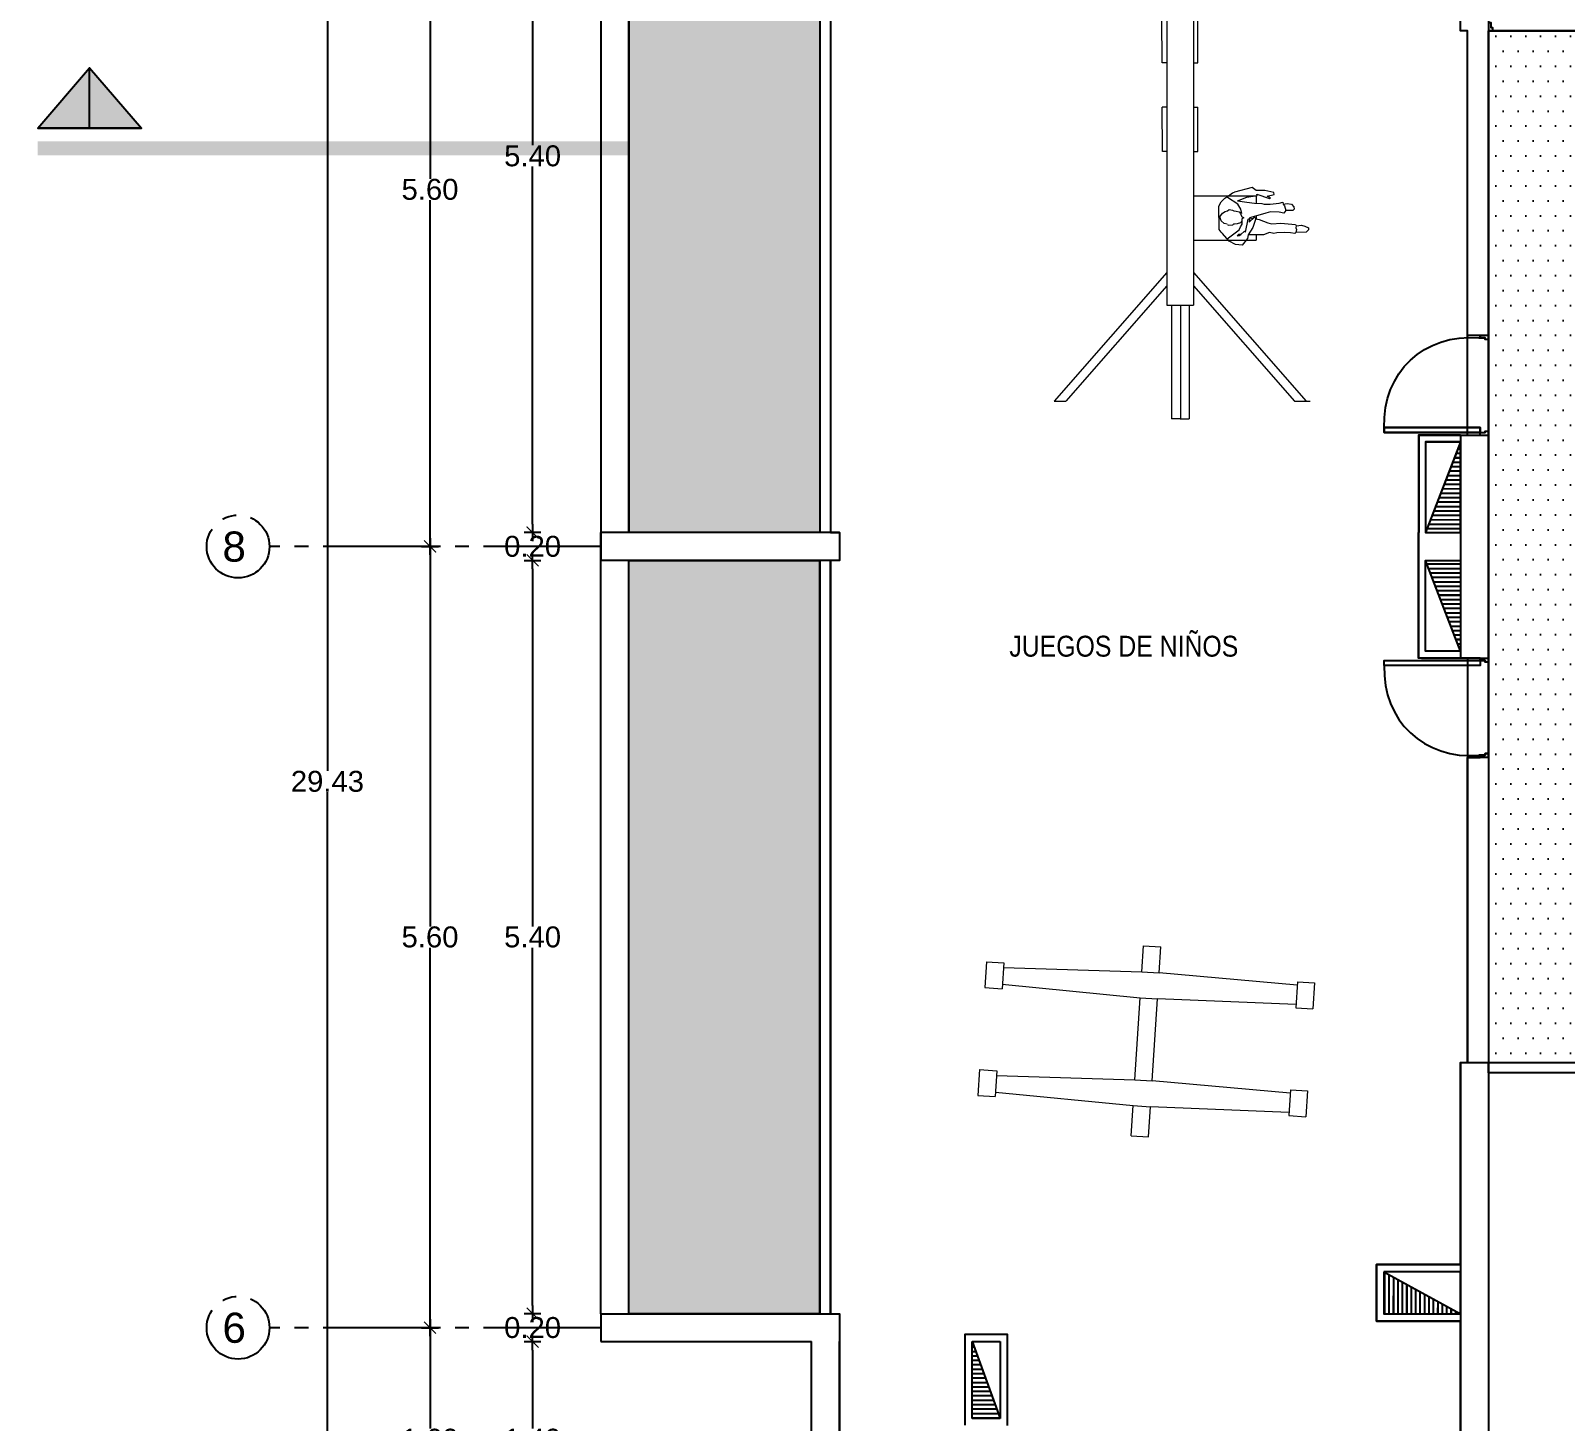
# Model space of a CAD drawing. Header units: millimetres. Extents: x 1217 to 2428, y 234 to 644.
# Drawn here: x 2373.88 to 2384.88, y 609.36 to 619.32 of the extents above; entities that cross this region are included whole.
import ezdxf

# ---------------------------------------------------------------- set-up
doc = ezdxf.new("R2010")
doc.units = ezdxf.units.MM
doc.linetypes.add('ACAD_ISO04W100', pattern=[30, 24, -3, 0, -3])
doc.linetypes.add('DASHDOTX2', pattern=[0.84, 0.4, -0.2, 0.04, -0.2])
doc.layers.get('0').update_dxf_attribs({"lineweight": 5})
doc.layers.add('0.05', color=9, linetype='Continuous', lineweight=5)
for name, color, linetype in [('0.1', 251, 'Continuous'), ('0.2', 2, 'Continuous'), ('0.3', 6, 'Continuous'), ('CORTES', 30, 'Continuous'), ('COTAS', 252, 'Continuous'), ('EJES', 8, 'Continuous'), ('ESTRUCTURA', 3, 'Continuous'), ('MUROS', 7, 'Continuous'), ('PUERTAS', 2, 'Continuous'), ('SHAFT', 3, 'Continuous')]:
    doc.layers.add(name, color=color, linetype=linetype)
doc.styles.add('INTERARQ', font='arial.ttf')
doc.styles.add('ROMANS', font='arial.ttf', dxfattribs={"height": 22.5})
doc.styles.get("Standard").update_dxf_attribs({"font": 'arial.ttf'})
doc.dimstyles.new('ESCALA_1-50', dxfattribs={"dimtxt": 0.15, "dimasz": 0.06, "dimexe": 0.18, "dimexo": 0.0625, "dimgap": 0, "dimtad": 0, "dimtih": 1, "dimtoh": 1, "dimzin": 0, "dimdsep": 46, "dimtxsty": 'INTERARQ', "dimblk": 'DIMTICK', "dimcen": 0, "dimse1": 1, "dimse2": 1, "dimclrd": 256, "dimclre": 1, "dimclrt": 2, "dimadec": 0, "dimazin": 0, "dimtfac": 4.5, "dimtofl": 0, "dimtmove": 2, "dimatfit": 3, "dimldrblk": 'DIMTICK', "dimfxl": 1, "dimtolj": 1, "dimtzin": 0, "dimarcsym": 0})
pattern_1 = [(180, (7755221.31515, -383930.265753), (-4e-17, -0.03174861500004), [])]
pattern_2 = [(180, (7755559.931404, -383947.06152), (-4e-17, -0.03175000166736), [])]

# ---------------------------------------------------------------- blocks, each defined once
blk = doc.blocks.new('FGFGFGFG')
at = {"layer": 'PUERTAS'}
for p, q in [((381629.704, 7752655.458), (381629.661, 7752655.458)), ((381629.661, 7752655.458), (381629.661, 7752654.649)), ((381629.704, 7752654.638), (381629.704, 7752655.458)), ((381629.641, 7752654.638), (381629.661, 7752654.638)), ((381629.661, 7752654.649), (381629.661, 7752654.595)), ((381629.661, 7752654.638), (381629.704, 7752654.638)), ((381629.661, 7752654.595), (381629.674, 7752654.595)), ((381629.674, 7752654.595), (381629.674, 7752654.568)), ((381630.457, 7752654.595), (381630.47, 7752654.595)), ((381630.457, 7752654.568), (381630.457, 7752654.595)), ((381630.47, 7752654.595), (381630.47, 7752654.649)), ((381630.491, 7752654.638), (381630.47, 7752654.638)), ((381629.674, 7752654.568), (381629.641, 7752654.568)), ((381630.491, 7752654.568), (381630.457, 7752654.568))]:
    blk.add_line(p, q, dxfattribs=at)
at = {"layer": 'PUERTAS', "extrusion": (0, 0, -1)}
blk.add_ellipse((381629.574, 7752654.567), major_axis=(0.706, 0.668), ratio=0.836444, start_param=-0.755704, end_param=0.755704, dxfattribs=at)
blk = doc.blocks.new('A$C6AC27FCF')
for p, q in [((0.084, 0.216), (0.061, 0.222)), ((0.11, 0.197), (0.084, 0.216)), ((0.163, 0.16), (0.11, 0.197)), ((-0.564, 0.067), (-0.567, 0.045)), ((-0.567, 0.045), (-0.553, 0.03)), ((-0.541, 0.098), (-0.564, 0.067)), ((-0.553, 0.03), (-0.479, 0.031)), ((-0.496, 0.104), (-0.541, 0.098)), ((-0.451, 0.098), (-0.496, 0.104)), ((-0.479, 0.031), (-0.458, 0.001)), ((-0.458, 0.001), (-0.409, 0.013)), ((-0.448, 0.117), (-0.451, 0.098)), ((-0.409, 0.109), (-0.448, 0.117)), ((-0.316, 0.098), (-0.409, 0.109)), ((-0.409, 0.013), (-0.319, 0.016)), ((-0.319, 0.016), (-0.268, 0.002)), ((-0.253, 0.098), (-0.316, 0.098)), ((-0.268, 0.002), (-0.209, -0.015)), ((-0.226, 0.104), (-0.253, 0.098)), ((-0.15, 0.109), (-0.226, 0.104)), ((-0.068, 0.118), (-0.15, 0.109)), ((-0.017, 0.126), (-0.068, 0.118)), ((0.031, 0.133), (-0.017, 0.126)), ((0.203, 0.123), (0.163, 0.16)), ((0.228, 0.076), (0.203, 0.123)), ((0.225, -0.17), (0.228, 0.076)), ((-0.68, -0.136), (-0.719, -0.153)), ((-0.719, -0.153), (-0.719, -0.173)), ((-0.646, -0.127), (-0.68, -0.136)), ((-0.589, -0.133), (-0.646, -0.127)), ((-0.581, -0.117), (-0.589, -0.133)), ((-0.426, -0.105), (-0.581, -0.117)), ((-0.333, -0.111), (-0.426, -0.105)), ((-0.291, -0.102), (-0.333, -0.111)), ((-0.2, -0.065), (-0.291, -0.102)), ((-0.209, -0.015), (-0.096, -0.046)), ((-0.162, -0.058), (-0.2, -0.065)), ((-0.096, -0.046), (-0.135, -0.053)), ((-0.719, -0.173), (-0.696, -0.201)), ((-0.696, -0.201), (-0.587, -0.204)), ((-0.587, -0.204), (-0.576, -0.212)), ((-0.576, -0.212), (-0.53, -0.206)), ((-0.53, -0.206), (-0.462, -0.204)), ((-0.462, -0.204), (-0.386, -0.206)), ((-0.386, -0.206), (-0.353, -0.212)), ((-0.353, -0.212), (-0.307, -0.204)), ((-0.307, -0.204), (-0.245, -0.229)), ((-0.245, -0.229), (-0.166, -0.229)), ((-0.166, -0.229), (-0.09, -0.226)), ((-0.09, -0.226), (-0.081, -0.226)), ((0.053, -0.33), (0.118, -0.294)), ((0.118, -0.294), (0.189, -0.215)), ((0.189, -0.215), (0.203, -0.198)), ((0.203, -0.198), (0.225, -0.17)), ((-0.017, -0.336), (0.053, -0.33))]:
    blk.add_line(p, q)
for points in [[(0.031, 0.133), (-0.069, 0.17), (-0.179, 0.187), (-0.173, 0.204), (-0.306, 0.156), (-0.318, 0.164), (-0.282, 0.18), (-0.358, 0.2), (-0.355, 0.22), (-0.257, 0.241), (-0.165, 0.24), (-0.124, 0.272), (0.061, 0.222)], [(-0.014, -0.003), (-0.006, 0.045), (0.028, 0.098), (0.138, 0.168)], [(-0.451, 0.098), (-0.465, 0.08), (-0.475, 0.056), (-0.479, 0.031)], [(0.141, -0.116), (0.172, -0.108), (0.203, -0.08), (0.217, -0.037), (0.189, 0.002), (0.161, 0.019), (0.135, 0.025), (0.118, 0.039), (0.084, 0.033), (0.068, 0.028), (0.045, 0.022), (0.014, 0.016), (0, -0.001), (-0.011, -0.029), (-0.017, -0.037), (-0.037, -0.049), (-0.014, -0.06), (-0.014, -0.082), (0, -0.099), (0.034, -0.111), (0.062, -0.113), (0.073, -0.113), (0.084, -0.127), (0.13, -0.13), (0.132, -0.122)], [(-0.589, -0.133), (-0.585, -0.155), (-0.592, -0.17), (-0.587, -0.204)], [(0.013, -0.234), (-0.004, -0.225), (-0.043, -0.187), (-0.054, -0.2), (-0.083, -0.062), (-0.097, -0.056), (-0.091, -0.095), (-0.148, -0.041), (-0.164, -0.054), (-0.13, -0.149), (-0.081, -0.226), (-0.074, -0.268), (-0.017, -0.336)], [(0.139, -0.27), (0.014, -0.175), (0, -0.144), (-0.017, -0.113), (-0.017, -0.082)], [(-0.004, -0.225), (0.02, -0.223), (0.034, -0.237), (0.034, -0.237), (0.013, -0.234)]]:
    blk.add_lwpolyline(points)
blk = doc.blocks.new('columpio')
at = {"layer": '0.05'}
for p, q in [((2396.896, 1085.119), (2396.806, 1085.119)), ((2396.896, 1085.119), (2396.806, 1085.119)), ((2396.896, 1085.119), (2396.806, 1085.119)), ((2396.806, 1083.909), (2396.806, 1085.119)), ((2396.896, 1085.119), (2396.994, 1085.119)), ((2396.9, 1083.909), (2396.9, 1085.119)), ((2396.994, 1083.909), (2396.994, 1085.119)), ((2396.994, 1083.909), (2396.994, 1085.119)), ((2395.688, 1084.931), (2395.524, 1084.931)), ((2396.756, 1083.57), (2395.564, 1084.931)), ((2396.756, 1083.713), (2395.688, 1084.931)), ((2397.037, 1083.57), (2398.229, 1084.931)), ((2397.037, 1083.713), (2398.105, 1084.931)), ((2398.229, 1084.931), (2398.105, 1084.931)), ((2396.756, 1083.909), (2396.756, 1080.228)), ((2397.037, 1083.909), (2396.756, 1083.909)), ((2397.037, 1083.909), (2397.037, 1080.228)), ((2396.756, 1083.259), (2396.709, 1083.259)), ((2396.709, 1082.791), (2396.709, 1083.259)), ((2397.042, 1083.259), (2397.089, 1083.259)), ((2397.087, 1082.79), (2397.089, 1083.259)), ((2396.756, 1082.791), (2396.709, 1082.791)), ((2397.04, 1082.79), (2397.087, 1082.79)), ((2396.756, 1082.322), (2396.709, 1082.322)), ((2396.709, 1081.853), (2396.709, 1082.322)), ((2397.039, 1082.321), (2397.086, 1082.321)), ((2397.084, 1081.852), (2397.086, 1082.321)), ((2396.756, 1081.853), (2396.709, 1081.853)), ((2397.037, 1081.853), (2397.084, 1081.852)), ((2396.092, 1081.384), (2396.092, 1081.307)), ((2396.756, 1081.384), (2396.097, 1081.384)), ((2396.271, 1081.34), (2396.271, 1081.33)), ((2396.092, 1081.174), (2396.092, 1081.14)), ((2396.092, 1080.97), (2396.092, 1080.916)), ((2396.2, 1080.916), (2396.092, 1080.916)), ((2396.756, 1080.916), (2396.2, 1080.916)), ((2396.271, 1080.976), (2396.271, 1080.967)), ((2396.756, 1080.574), (2395.564, 1079.213)), ((2397.037, 1080.574), (2398.229, 1079.213)), ((2396.756, 1080.431), (2395.688, 1079.213)), ((2397.037, 1080.431), (2398.105, 1079.213)), ((2397.037, 1080.228), (2396.756, 1080.228)), ((2396.8, 1080.228), (2396.8, 1079.025)), ((2396.893, 1080.228), (2396.893, 1079.025)), ((2396.987, 1080.228), (2396.987, 1079.025)), ((2395.688, 1079.213), (2395.524, 1079.213)), ((2398.229, 1079.213), (2398.105, 1079.213)), ((2396.896, 1079.025), (2396.8, 1079.025)), ((2396.896, 1079.025), (2396.8, 1079.025)), ((2396.896, 1079.025), (2396.987, 1079.025))]:
    blk.add_line(p, q, dxfattribs=at)
blk.add_blockref('A$C6AC27FCF', (2396.26, 1081.199), dxfattribs=at)
blk = doc.blocks.new('balancín')
at = {"layer": '0.05'}
for p, q in [((2385.799, 1078.044), (2385.799, 1078.293)), ((2385.799, 1078.293), (2385.964, 1078.293)), ((2385.964, 1078.044), (2385.964, 1078.293)), ((2384.311, 1078.044), (2384.476, 1078.044)), ((2384.311, 1078.044), (2384.311, 1077.796)), ((2384.476, 1078.044), (2384.476, 1077.796)), ((2384.476, 1078), (2385.799, 1078.044)), ((2385.799, 1078.044), (2385.964, 1078.044)), ((2387.287, 1078.011), (2385.964, 1078.044)), ((2387.287, 1078.044), (2387.452, 1078.044)), ((2387.287, 1078.044), (2387.287, 1077.796)), ((2387.452, 1078.044), (2387.452, 1077.796)), ((2384.476, 1077.839), (2385.799, 1077.796)), ((2384.311, 1077.796), (2384.476, 1077.796)), ((2385.799, 1077.011), (2385.799, 1077.796)), ((2385.799, 1077.796), (2385.964, 1077.796)), ((2387.287, 1077.827), (2385.964, 1077.796)), ((2385.964, 1077.011), (2385.964, 1077.796)), ((2387.287, 1077.796), (2387.452, 1077.796)), ((2384.311, 1077.011), (2384.476, 1077.011)), ((2384.311, 1077.011), (2384.311, 1076.763)), ((2384.476, 1076.967), (2385.799, 1077.011)), ((2384.476, 1077.011), (2384.476, 1076.763)), ((2385.799, 1077.011), (2385.964, 1077.011)), ((2387.287, 1076.978), (2385.964, 1077.011)), ((2387.287, 1077.011), (2387.452, 1077.011)), ((2387.287, 1077.011), (2387.287, 1076.763)), ((2387.452, 1077.011), (2387.452, 1076.763)), ((2384.311, 1076.763), (2384.476, 1076.763)), ((2384.476, 1076.805), (2385.799, 1076.763)), ((2385.799, 1076.473), (2385.799, 1076.763)), ((2385.799, 1076.763), (2385.964, 1076.763)), ((2387.287, 1076.793), (2385.964, 1076.763)), ((2385.964, 1076.473), (2385.964, 1076.763)), ((2387.287, 1076.763), (2387.452, 1076.763)), ((2385.799, 1076.473), (2385.964, 1076.473))]:
    blk.add_line(p, q, dxfattribs=at)
blk = doc.blocks.new('DIMTICK')
at = {"color": 1}
for p, q in [((-1, 0), (1, 0)), ((0, 1), (0, -1))]:
    blk.add_line(p, q, dxfattribs=at)
at = {"color": 3, "const_width": 0.141}
blk.add_lwpolyline([(0.71, 0.71), (-0.71, -0.71)], dxfattribs=at)
blk = doc.blocks.new('*D1343')
at = {"layer": 'COTAS', "lineweight": -2, "ltscale": 3, "transparency": 16777216}
for p, q in [((2377.477, 609.867), (2377.477, 609.304)), ((2377.477, 608.587), (2377.477, 609.151))]:
    blk.add_line(p, q, dxfattribs=at)
at = {"layer": 'DEFPOINTS', "color": 0, "ltscale": 3, "transparency": 16777216}
for p in [(2377.477, 609.927), (2379.429, 609.927, 0), (2377.966, 608.527)]:
    blk.add_point(p, dxfattribs=at)
at = {"layer": 'COTAS', "lineweight": -2, "ltscale": 3, "transparency": 16777216, "xscale": 0.06, "yscale": 0.06, "zscale": 0.06}
for p, rotation in [((2377.477, 609.927), 90), ((2377.477, 608.527), 270)]:
    blk.add_blockref('DIMTICK', p, dxfattribs=dict(at, rotation=rotation))
at = {"layer": 'COTAS', "color": 2, "ltscale": 3, "transparency": 16777216, "insert": (2377.477, 609.227), "char_height": 0.15, "attachment_point": 5, "style": 'INTERARQ'}
blk.add_mtext('\\A1;1.40', dxfattribs=at)
blk = doc.blocks.new('*D1344')
at = {"layer": 'COTAS', "lineweight": -2, "ltscale": 3, "transparency": 16777216}
for p, q in [((2377.477, 610.187), (2377.477, 610.247)), ((2377.477, 609.867), (2377.477, 609.807))]:
    blk.add_line(p, q, dxfattribs=at)
at = {"layer": 'DEFPOINTS', "color": 0, "ltscale": 3, "transparency": 16777216}
for p in [(2377.477, 610.127), (2377.966, 610.127, 0), (2379.476, 609.927)]:
    blk.add_point(p, dxfattribs=at)
at = {"layer": 'COTAS', "lineweight": -2, "ltscale": 3, "transparency": 16777216, "xscale": 0.06, "yscale": 0.06, "zscale": 0.06}
for p, rotation in [((2377.477, 610.127), 270), ((2377.477, 609.927), 90)]:
    blk.add_blockref('DIMTICK', p, dxfattribs=dict(at, rotation=rotation))
at = {"layer": 'COTAS', "color": 2, "ltscale": 3, "transparency": 16777216, "insert": (2377.477, 610.027), "char_height": 0.15, "attachment_point": 5, "style": 'INTERARQ'}
blk.add_mtext('\\A1;0.20', dxfattribs=at)
blk = doc.blocks.new('*D1345')
at = {"layer": 'COTAS', "lineweight": -2, "ltscale": 3, "transparency": 16777216}
for p, q in [((2377.477, 615.465), (2377.477, 612.902)), ((2377.477, 610.187), (2377.477, 612.749))]:
    blk.add_line(p, q, dxfattribs=at)
at = {"layer": 'DEFPOINTS', "color": 0, "ltscale": 3, "transparency": 16777216}
for p in [(2377.477, 615.525), (2377.966, 615.525, 0), (2379.676, 610.127, 0)]:
    blk.add_point(p, dxfattribs=at)
at = {"layer": 'COTAS', "lineweight": -2, "ltscale": 3, "transparency": 16777216, "xscale": 0.06, "yscale": 0.06, "zscale": 0.06}
for p, rotation in [((2377.477, 615.525), 90), ((2377.477, 610.127), 270)]:
    blk.add_blockref('DIMTICK', p, dxfattribs=dict(at, rotation=rotation))
at = {"layer": 'COTAS', "color": 2, "ltscale": 3, "transparency": 16777216, "insert": (2377.477, 612.826), "char_height": 0.15, "attachment_point": 5, "style": 'INTERARQ'}
blk.add_mtext('\\A1;5.40', dxfattribs=at)
blk = doc.blocks.new('*D1346')
at = {"layer": 'COTAS', "lineweight": -2, "ltscale": 3, "transparency": 16777216}
for p, q in [((2377.477, 615.785), (2377.477, 615.845)), ((2377.477, 615.465), (2377.477, 615.405))]:
    blk.add_line(p, q, dxfattribs=at)
at = {"layer": 'DEFPOINTS', "color": 0, "ltscale": 3, "transparency": 16777216}
for p in [(2377.477, 615.725), (2377.966, 615.725), (2377.966, 615.525, 0)]:
    blk.add_point(p, dxfattribs=at)
at = {"layer": 'COTAS', "lineweight": -2, "ltscale": 3, "transparency": 16777216, "xscale": 0.06, "yscale": 0.06, "zscale": 0.06}
for p, rotation in [((2377.477, 615.725), 270), ((2377.477, 615.525), 90)]:
    blk.add_blockref('DIMTICK', p, dxfattribs=dict(at, rotation=rotation))
at = {"layer": 'COTAS', "color": 2, "ltscale": 3, "transparency": 16777216, "insert": (2377.477, 615.625), "char_height": 0.15, "attachment_point": 5, "style": 'INTERARQ'}
blk.add_mtext('\\A1;0.20', dxfattribs=at)
blk = doc.blocks.new('*D1353')
at = {"layer": 'COTAS', "lineweight": -2, "ltscale": 3, "transparency": 16777216}
for p, q in [((2376.742, 621.162), (2376.742, 618.259)), ((2376.742, 615.685), (2376.742, 618.106))]:
    blk.add_line(p, q, dxfattribs=at)
at = {"layer": 'DEFPOINTS', "color": 0, "ltscale": 3, "transparency": 16777216}
for p in [(2377.966, 621.222), (2376.742, 615.625), (2377.966, 615.625)]:
    blk.add_point(p, dxfattribs=at)
at = {"layer": 'COTAS', "lineweight": -2, "ltscale": 3, "transparency": 16777216, "xscale": 0.06, "yscale": 0.06, "zscale": 0.06}
for p, rotation in [((2376.742, 621.222), 90), ((2376.742, 615.625), 270)]:
    blk.add_blockref('DIMTICK', p, dxfattribs=dict(at, rotation=rotation))
at = {"layer": 'COTAS', "color": 2, "ltscale": 3, "transparency": 16777216, "insert": (2376.742, 618.183), "char_height": 0.15, "attachment_point": 5, "style": 'INTERARQ'}
blk.add_mtext('\\A1;5.60', dxfattribs=at)
blk = doc.blocks.new('*D1354')
at = {"layer": 'COTAS', "lineweight": -2, "ltscale": 3, "transparency": 16777216}
for p, q in [((2376.742, 615.565), (2376.742, 612.902)), ((2376.742, 610.087), (2376.742, 612.749))]:
    blk.add_line(p, q, dxfattribs=at)
at = {"layer": 'DEFPOINTS', "color": 0, "ltscale": 3, "transparency": 16777216}
for p in [(2377.966, 615.625), (2376.742, 610.027), (2377.966, 610.027, 0)]:
    blk.add_point(p, dxfattribs=at)
at = {"layer": 'COTAS', "lineweight": -2, "ltscale": 3, "transparency": 16777216, "xscale": 0.06, "yscale": 0.06, "zscale": 0.06}
for p, rotation in [((2376.742, 615.625), 90), ((2376.742, 610.027), 270)]:
    blk.add_blockref('DIMTICK', p, dxfattribs=dict(at, rotation=rotation))
at = {"layer": 'COTAS', "color": 2, "ltscale": 3, "transparency": 16777216, "insert": (2376.742, 612.826), "char_height": 0.15, "attachment_point": 5, "style": 'INTERARQ'}
blk.add_mtext('\\A1;5.60', dxfattribs=at)
blk = doc.blocks.new('*D1355')
at = {"layer": 'COTAS', "lineweight": -2, "ltscale": 3, "transparency": 16777216}
for p, q in [((2376.742, 609.967), (2376.742, 609.304)), ((2376.742, 608.487), (2376.742, 609.151))]:
    blk.add_line(p, q, dxfattribs=at)
at = {"layer": 'DEFPOINTS', "color": 0, "ltscale": 3, "transparency": 16777216}
for p in [(2377.966, 610.027, 0), (2376.742, 608.427), (2377.966, 608.427)]:
    blk.add_point(p, dxfattribs=at)
at = {"layer": 'COTAS', "lineweight": -2, "ltscale": 3, "transparency": 16777216, "xscale": 0.06, "yscale": 0.06, "zscale": 0.06}
for p, rotation in [((2376.742, 610.027), 90), ((2376.742, 608.427), 270)]:
    blk.add_blockref('DIMTICK', p, dxfattribs=dict(at, rotation=rotation))
at = {"layer": 'COTAS', "color": 2, "ltscale": 3, "transparency": 16777216, "insert": (2376.742, 609.227), "char_height": 0.15, "attachment_point": 5, "style": 'INTERARQ'}
blk.add_mtext('\\A1;1.60', dxfattribs=at)
blk = doc.blocks.new('*D1377')
at = {"layer": 'COTAS', "lineweight": -2, "ltscale": 3, "transparency": 16777216}
for p, q in [((2377.477, 621.062), (2377.477, 618.5)), ((2377.477, 615.784), (2377.477, 618.347))]:
    blk.add_line(p, q, dxfattribs=at)
at = {"layer": 'DEFPOINTS', "color": 0, "ltscale": 3, "transparency": 16777216}
for p in [(2377.477, 621.122), (2377.966, 621.122), (2379.676, 615.724, 0)]:
    blk.add_point(p, dxfattribs=at)
at = {"layer": 'COTAS', "lineweight": -2, "ltscale": 3, "transparency": 16777216, "xscale": 0.06, "yscale": 0.06, "zscale": 0.06}
for p, rotation in [((2377.477, 621.122), 90), ((2377.477, 615.724), 270)]:
    blk.add_blockref('DIMTICK', p, dxfattribs=dict(at, rotation=rotation))
at = {"layer": 'COTAS', "color": 2, "ltscale": 3, "transparency": 16777216, "insert": (2377.477, 618.423), "char_height": 0.15, "attachment_point": 5, "style": 'INTERARQ'}
blk.add_mtext('\\A1;5.40', dxfattribs=at)
blk = doc.blocks.new('*D1391')
at = {"layer": 'COTAS', "lineweight": -2, "ltscale": 3, "transparency": 16777216}
for p, q in [((2376.007, 628.596), (2376.007, 614.018)), ((2376.007, 599.286), (2376.007, 613.864))]:
    blk.add_line(p, q, dxfattribs=at)
at = {"layer": 'DEFPOINTS', "color": 0, "ltscale": 3, "transparency": 16777216}
for p in [(2376.007, 628.656), (2377.966, 628.656, 0), (2377.966, 599.226, 0)]:
    blk.add_point(p, dxfattribs=at)
at = {"layer": 'COTAS', "lineweight": -2, "ltscale": 3, "transparency": 16777216, "xscale": 0.06, "yscale": 0.06, "zscale": 0.06}
for p, rotation in [((2376.007, 628.656), 90), ((2376.007, 599.226), 270)]:
    blk.add_blockref('DIMTICK', p, dxfattribs=dict(at, rotation=rotation))
at = {"layer": 'COTAS', "color": 2, "ltscale": 3, "transparency": 16777216, "insert": (2376.007, 613.941), "char_height": 0.15, "attachment_point": 5, "style": 'INTERARQ'}
blk.add_mtext('\\A1;29.43', dxfattribs=at)

msp = doc.modelspace()

# ---------------------------------------------------------------- hatches: boundary and pattern name
at = {"layer": '0.1', "ltscale": 3}
h = msp.add_hatch(dxfattribs=at)
h.set_pattern_fill('TEXTURE', color=256, scale=0.25, pattern_type=2)
h.set_pattern_definition([(0, (-121.64268, -347.84415), (0.11, 0.19), [0.01, -0.1675, 0.0075, -0.0725, 0.015, -0.1775]), (10, (-121.69018, -347.74165), (0.067230114, 0.237786904), [0.0175, -0.0425, 0.0225, -0.1325, 0.0125, -0.165]), (20, (-121.71518, -347.82165), (0.1112257946, 0.184146878), [0.02, -0.1375, 0.0175, -0.1025, 0.0125, -0.08]), (30, (-121.64268, -347.83665), (-0.018307714, 0.21170989), [0.0125, -0.0825, 0.01, -0.1225, 0.0075, -0.1625]), (40, (-121.71268, -347.78165), (0.028196598, 0.1803086295), [0.01, -0.11, 0.0075, -0.07, 0.02, -0.1275]), (50, (-121.67518, -347.87165), (-0.066873221, 0.196444578), [0.005, -0.0925, 0.0125, -0.1525, 0.015, -0.0775]), (60, (-121.66768, -347.85415), (-0.082894192, 0.186423048), [0.0125, -0.1025, 0.005, -0.12, 0.01, -0.0925]), (70, (-121.69518, -347.88415), (-0.091576892, 0.1796557065), [0.0075, -0.0475, 0.015, -0.08, 0.01, -0.11]), (80, (-121.68268, -347.73665), (-0.173804453, 0.137266209), [0.0175, -0.11, 0.0075, -0.13, 0.015, -0.1225]), (90, (-121.66768, -347.84415), (-0.22, 0.0925), [0.015, -0.0775, 0.01, -0.1525, 0.005, -0.155]), (100, (-121.70768, -347.76665), (-0.206642882, 0.120954409), [0.0175, -0.0975, 0.015, -0.08, 0.0175, -0.1825]), (110, (-121.72518, -347.90915), (-0.200366951, 0.068075949), [0.02, -0.065, 0.01, -0.1325, 0.015, -0.145]), (120, (-121.79268, -347.87915), (-0.238874954, 0.023743557), [0.0125, -0.1675, 0.015, -0.0775, 0.0175, -0.1025]), (130, (-121.73768, -347.93415), (-0.232589806, 0.059388401), [0.0075, -0.055, 0.01, -0.1075, 0.02, -0.14]), (140, (-121.81268, -347.73415), (-0.18383071, -0.02850474), [0.015, -0.09, 0.0175, -0.0775, 0.01, -0.105]), (150, (-121.60518, -347.94915), (-0.170687477, -0.100639382), [0.01, -0.07, 0.02, -0.155, 0.0175, -0.1425]), (160, (-121.77018, -347.80915), (-0.198250895, -0.135357241), [0.015, -0.105, 0.0125, -0.095, 0.01, -0.1525]), (170, (-121.75518, -347.86915), (-0.179703373, -0.140935971), [0.0225, -0.0825, 0.015, -0.1125, 0.02, -0.11])])
h.paths.add_polyline_path([(2379.53715, 608.32742), (2378.16619, 608.32742), (2378.16619, 599.42578), (2383.3059, 599.42578), (2383.3059, 600.7127), (2381.986, 600.7127), (2381.98601, 602.99767), (2379.47618, 602.99767), (2379.47618, 603.51008), (2379.53713, 603.51008)])
h.paths.add_polyline_path([(2379.53607, 610.12689), (2378.16619, 610.12689), (2378.16619, 615.5242), (2379.53607, 615.5242)])
h.paths.add_polyline_path([(2379.53607, 615.72422), (2378.16619, 615.72422), (2378.16619, 621.12154), (2379.53607, 621.12154)])
h.paths.add_polyline_path([(2384.92593, 628.45628), (2391.8856, 628.45628), (2391.88566, 621.16351), (2390.62072, 621.16349), (2390.62082, 627.15627), (2384.92593, 627.15627), (2384.92593, 627.55709), (2385.22558, 627.55709), (2385.22558, 628.30621), (2384.92593, 628.30621)])
edge = h.paths.add_edge_path()
edge.add_line((2391.88566, 610.08492), (2390.74572, 610.08491))
edge.add_line((2390.74572, 610.08491), (2390.74573, 609.33496))
edge.add_line((2390.74573, 609.33496), (2390.62072, 609.33496))
edge.add_line((2390.62072, 609.33496), (2390.62074, 602.99767))
edge.add_line((2390.62074, 602.99767), (2390.17571, 602.99767))
edge.add_line((2390.17571, 602.99767), (2390.17571, 602.33858))
edge.add_line((2390.17571, 602.33858), (2390.15071, 602.33858))
edge.add_line((2390.15071, 602.33858), (2390.15071, 600.71271))
edge.add_line((2390.15071, 600.71271), (2386.34595, 600.71271))
edge.add_line((2386.34595, 600.71271), (2386.34601, 599.42575))
edge.add_line((2386.34601, 599.42575), (2391.8856, 599.42575))
edge.add_line((2391.8856, 599.42575), (2391.88554, 610.08492))
h.paths.add_polyline_path([(2379.53713, 627.15627), (2384.72594, 627.15627), (2384.72593, 627.55709), (2384.42629, 627.55709), (2384.42629, 628.30621), (2384.72593, 628.30621), (2384.72594, 628.45627), (2378.16619, 628.45627), (2378.16619, 622.92101), (2379.4762, 622.92101), (2379.4762, 623.52101), (2379.5396, 623.52101)])
h = msp.add_hatch(dxfattribs=at)
h.set_pattern_fill('DOTS', color=256, scale=0.0675)
h.set_pattern_definition([(0, (1186.69222, -211.82304), (0.053578128, 0.107156256), [0, -0.107156256])])
h.paths.add_polyline_path([(2385.52661, 619.32071), (2384.32475, 619.32071), (2384.32474, 611.92741), (2385.52667, 611.92736), (2385.52667, 612.12407), (2391.88566, 612.12259), (2391.88667, 616.22403), (2389.76667, 616.22403), (2389.76667, 614.12403), (2385.52667, 614.12403)])
at = {"layer": 'CORTES', "ltscale": 3}
h = msp.add_hatch(color=256, dxfattribs=at)
h.dxf.hatch_style = 1
h.paths.add_polyline_path([(2374.30245, 619.05338), (2374.6738, 618.62294), (2374.30245, 618.62294)])
h.paths.add_polyline_path([(2374.30245, 619.05338), (2374.30245, 618.62294), (2373.9311, 618.62294)])
at = {"layer": 'SHAFT'}
h = msp.add_hatch(dxfattribs=at)
h.set_pattern_fill('ANSI31', color=256, scale=0.01, angle=-225, style=0)
h.set_pattern_definition(pattern_2)
h.paths.add_polyline_path([(2384.12475, 615.72407), (2384.12475, 616.3733), (2383.87505, 615.72407)])
h = msp.add_hatch(dxfattribs=at)
h.set_pattern_fill('ANSI31', color=256, scale=0.01, angle=-225, style=0)
h.set_pattern_definition(pattern_1)
h.paths.add_polyline_path([(2384.12503, 615.72422), (2384.12503, 616.37343), (2383.87534, 615.72422)])
h = msp.add_hatch(dxfattribs=at)
h.set_pattern_fill('ANSI31', color=256, scale=0.01, angle=-225, style=0)
h.set_pattern_definition(pattern_2)
h.paths.add_polyline_path([(2384.12475, 615.52404), (2384.12475, 614.8748), (2383.87505, 615.52404)])
h = msp.add_hatch(dxfattribs=at)
h.set_pattern_fill('ANSI31', color=256, scale=0.01, angle=-225, style=0)
h.set_pattern_definition(pattern_1)
h.paths.add_polyline_path([(2384.12503, 615.5242), (2384.12503, 614.87499), (2383.87534, 615.5242)])
h = msp.add_hatch(dxfattribs=at)
h.set_pattern_fill('ANSI31', color=256, scale=0.01, angle=-315, style=0)
h.set_pattern_definition([(90, (-7750963.522363, 382178.046132), (-0.03175000166736, 8e-17), [])])
h.paths.add_polyline_path([(2383.57537, 610.12648), (2383.5754, 610.42642), (2384.12522, 610.12648)])
h = msp.add_hatch(dxfattribs=at)
h.set_pattern_fill('ANSI31', color=256, scale=0.01, angle=-315, style=0)
h.set_pattern_definition([(90, (-7750624.898043, 382161.381723), (-0.03174861500004, 8e-17), [])])
h.paths.add_polyline_path([(2383.57568, 610.12688), (2383.5757, 610.42681), (2384.1255, 610.12688)])
at = {"layer": 'SHAFT', "linetype": 'ByBlock'}
h = msp.add_hatch(dxfattribs=at)
h.set_pattern_fill('ANSI31', color=256, scale=0.01, angle=-405, style=0)
h.set_pattern_definition([(180, (7755383.707958, -380908.95945), (-6e-17, -0.03174861733463), [])])
h.paths.add_polyline_path([(2380.82604, 609.37705), (2380.62613, 609.92685), (2380.62613, 609.57783), (2380.62613, 609.37723)])

# ---------------------------------------------------------------- linework, layer by layer
at = {"layer": '0.1', "ltscale": 3, "elevation": 0}
for points in [[(2384.32497, 622.92102), (2384.32501, 619.37938), (2384.34193, 619.37938), (2384.34193, 619.37938), (2384.34193, 619.34327), (2384.35322, 619.34327), (2384.35322, 619.32071), (2385.00928, 619.3207), (2385.52689, 619.32071), (2385.52689, 619.97401), (2385.72688, 619.97401), (2385.72688, 619.32407), (2388.1117, 619.32408), (2389.44589, 619.32408), (2389.44589, 619.92388), (2389.74579, 619.92388), (2389.74579, 619.32403), (2390.54572, 619.32403), (2390.54573, 623.63634), (2388.16091, 623.63634), (2388.1609, 624.12382), (2387.39592, 624.12382)], [(2379.61107, 621.12154), (2379.61107, 615.72422), (2379.67619, 615.72422), (2379.67619, 615.5242), (2379.61107, 615.5242), (2379.61107, 610.12689), (2379.67619, 610.12689), (2379.67619, 608.52741)], [(2383.8254, 616.42337), (2384.26635, 616.42337), (2384.26635, 616.44029), (2383.57871, 616.44029), (2383.57871, 616.47646), (2384.26635, 616.47651), (2384.26635, 616.44029), (2384.30246, 616.44029), (2384.30246, 616.45157), (2384.32501, 616.45157), (2384.32501, 617.10764), (2384.30246, 617.10764), (2384.30246, 617.11892), (2384.26635, 617.11892), (2384.26635, 617.13584), (2384.17503, 617.13584), (2384.17503, 619.32071), (2384.12553, 619.32071), (2384.12568, 620.76911)], [(2385.52661, 619.32071), (2384.32475, 619.32071), (2384.32474, 611.92741), (2385.52667, 611.92736), (2385.52667, 612.12407), (2391.88566, 612.12259), (2391.88667, 616.22403), (2389.76667, 616.22403), (2389.76667, 614.12403), (2385.52667, 614.12403), (2385.52661, 619.32071)], [(2384.12588, 608.52787), (2384.12572, 610.07439), (2383.52321, 610.07438), (2383.52321, 610.47931), (2384.12568, 610.47937), (2384.12553, 611.92768), (2384.17502, 611.92768), (2384.17503, 614.11259), (2384.26635, 614.11259), (2384.26635, 614.12951), (2384.30246, 614.12951), (2384.30246, 614.14079), (2384.32501, 614.14079), (2384.32503, 614.79685), (2384.30246, 614.79685), (2384.30246, 614.80813), (2384.26635, 614.80813), (2384.26635, 614.77192), (2383.57871, 614.77197), (2383.57871, 614.80819), (2384.26635, 614.80819), (2384.26635, 614.82506), (2383.8254, 614.82506), (2383.8254, 616.42337)]]:
    msp.add_lwpolyline(points, dxfattribs=at)
for points in [[(2379.53607, 615.72422), (2378.16619, 615.72422), (2378.16619, 621.12154), (2379.53607, 621.12154)], [(2379.53607, 610.12689), (2378.16619, 610.12689), (2378.16619, 615.5242), (2379.53607, 615.5242)]]:
    msp.add_lwpolyline(points, close=True, dxfattribs=at)
at = {"layer": '0.1', "color": 5, "ltscale": 3, "elevation": 0}
for points in [[(2384.32474, 619.32075), (2385.52667, 619.32075), (2385.52667, 619.39575), (2384.32474, 619.39573), (2384.32474, 619.32071)], [(2384.17475, 616.42324), (2384.17475, 619.32071)], [(2384.17503, 617.13584), (2384.17503, 619.32071)], [(2384.32475, 616.42324), (2384.32475, 619.32071)], [(2384.32503, 617.13584), (2384.32503, 619.32071)], [(2384.32503, 617.13584), (2384.17503, 617.13584)], [(2384.17476, 614.82486), (2384.17474, 611.92736)], [(2384.32476, 614.82486), (2384.32474, 611.92736)], [(2384.17503, 614.11259), (2384.17502, 611.92768)], [(2384.32503, 614.11259), (2384.17503, 614.11259)], [(2384.32503, 614.11259), (2384.32501, 611.92768)], [(2384.32474, 611.92731), (2385.52667, 611.92731), (2385.52667, 611.85231), (2384.32474, 611.85233), (2384.32474, 611.92736)]]:
    msp.add_lwpolyline(points, dxfattribs=at)
at = {"layer": '0.1', "linetype": 'ByBlock', "elevation": 0}
for points in [[(2384.12475, 616.3733), (2383.87505, 615.72407)], [(2384.12503, 616.37343), (2383.87534, 615.72422)], [(2384.12475, 614.8748), (2383.87505, 615.52404)], [(2384.12503, 614.87499), (2383.87534, 615.5242)]]:
    msp.add_lwpolyline(points, dxfattribs=at)
at = {"layer": '0.2'}
for p, q in [((2377.9662, 621.12154, 0), (2377.9662, 615.72422, 0)), ((2378.16619, 621.12154, 0), (2378.16619, 615.72422, 0)), ((2377.9662, 610.12689, 0), (2377.9662, 615.5242, 0)), ((2378.16619, 610.12689, 0), (2378.16619, 615.5242, 0))]:
    msp.add_line(p, q, dxfattribs=at)
at = {"layer": '0.2', "color": 1}
for p, q in [((2379.53607, 621.12154, 0), (2379.53607, 615.72422, 0)), ((2379.61107, 621.12154, 0), (2379.61107, 615.72422, 0)), ((2379.53607, 610.12689, 0), (2379.53607, 615.5242, 0)), ((2379.61107, 610.12689, 0), (2379.61107, 615.5242, 0))]:
    msp.add_line(p, q, dxfattribs=at)
at = {"layer": '0.3'}
for p, q in [((2380.62613, 609.37723, 0), (2380.62613, 609.92685, 0)), ((2380.82604, 609.92685, 0), (2380.82604, 609.37705, 0))]:
    msp.add_line(p, q, dxfattribs=at)
at = {"layer": '0.3', "elevation": 0}
for points in [[(2384.12475, 616.42324), (2383.82511, 616.42324), (2383.82511, 615.72407)], [(2384.12503, 616.42337), (2383.8254, 616.42337), (2383.8254, 615.72422)], [(2383.845, 616.42324), (2384.12475, 616.42324)], [(2383.84529, 616.42337), (2384.12503, 616.42337)], [(2384.12475, 615.72407), (2384.12475, 616.3733), (2383.87505, 616.3733), (2383.87505, 615.72407), (2384.12475, 615.72407)], [(2384.12503, 615.72422), (2384.12503, 616.37343), (2383.87534, 616.37343), (2383.87534, 615.72422), (2384.12503, 615.72422)], [(2384.12475, 614.82486), (2383.82511, 614.82486), (2383.82511, 615.72407)], [(2384.12503, 614.82506), (2383.8254, 614.82506), (2383.8254, 615.72422)], [(2384.12475, 615.52404), (2384.12475, 614.8748), (2383.87505, 614.8748), (2383.87505, 615.52404), (2384.12475, 615.52404)], [(2384.12503, 615.5242), (2384.12503, 614.87499), (2383.87534, 614.87499), (2383.87534, 615.5242), (2384.12503, 615.5242)], [(2383.845, 614.82486), (2384.12475, 614.82486)], [(2383.84529, 614.82506), (2384.12503, 614.82506)], [(2384.1254, 610.47892), (2383.5229, 610.47892), (2383.5229, 610.07392), (2384.12544, 610.07398)], [(2384.12568, 610.47931), (2383.5232, 610.47931), (2383.52321, 610.07432), (2384.12572, 610.07439)], [(2380.57613, 609.32723), (2380.57613, 609.97935), (2380.87604, 609.97935), (2380.87604, 609.32705)], [(2380.62613, 609.92685), (2380.82604, 609.92685)], [(2380.82604, 609.37705), (2380.62613, 609.37705)]]:
    msp.add_lwpolyline(points, dxfattribs=at)
for points in [[(2383.5754, 610.42642), (2383.5754, 610.12642), (2384.12525, 610.12648), (2384.12524, 610.42642)], [(2383.5757, 610.42681), (2383.57571, 610.12683), (2384.12553, 610.12688), (2384.12552, 610.42681)]]:
    msp.add_lwpolyline(points, close=True, dxfattribs=at)
at = {"layer": 'CORTES', "ltscale": 3, "elevation": 0}
msp.add_lwpolyline([(2373.9311, 618.62294), (2374.6738, 618.62294), (2374.30245, 618.62294), (2374.30245, 619.05338), (2374.6738, 618.62294), (2373.9311, 618.62294), (2374.30245, 619.05338)], dxfattribs=at)
at = {"layer": 'CORTES', "color": 1, "linetype": 'DASHDOTX2', "ltscale": 1.5, "const_width": 0.1, "elevation": 0}
msp.add_lwpolyline([(2378.44805, 618.47685), (2373.9311, 618.47685), (2373.9311, 618.47685)], dxfattribs=at)
at = {"layer": 'EJES', "linetype": 'ACAD_ISO04W100', "ltscale": 0.035, "elevation": 0}
for points in [[(2377.9662, 615.62419), (2375.592, 615.62419)], [(2377.9662, 610.02687), (2375.592, 610.02687)]]:
    msp.add_lwpolyline(points, dxfattribs=at)
at = {"layer": 'EJES', "linetype": 'ACAD_ISO04W100', "ltscale": 0.035}
for centre in [(2375.36703, 615.6242, 0), (2375.36703, 615.6242, 0), (2375.36703, 610.02687, 0), (2375.36703, 610.02688, 0)]:
    msp.add_circle(centre, 0.22497, dxfattribs=at)
at = {"layer": 'MUROS'}
for p, q in [((2384.12475, 616.42324, 0), (2384.32475, 616.42324, 0)), ((2384.12476, 616.42324, 0), (2384.12476, 614.82486, 0)), ((2384.12503, 616.42337, 0), (2384.32503, 616.42337, 0)), ((2384.12504, 616.42337, 0), (2384.12504, 614.82506, 0)), ((2384.32476, 614.82486, 0), (2384.32475, 616.42324, 0)), ((2384.32503, 614.82506, 0), (2384.32503, 616.42337, 0)), ((2379.67619, 615.72422, 0), (2377.9662, 615.72422, 0)), ((2379.67619, 615.5242, 0), (2377.9662, 615.5242, 0)), ((2384.12476, 614.82486, 0), (2384.32476, 614.82486, 0)), ((2384.12504, 614.82506, 0), (2384.32503, 614.82506, 0)), ((2384.12525, 611.92736, 0), (2384.32474, 611.92736, 0)), ((2384.12553, 611.92768, 0), (2384.32502, 611.92768, 0))]:
    msp.add_line(p, q, dxfattribs=at)
at = {"layer": 'MUROS', "elevation": 0}
for points in [[(2377.9662, 615.5242), (2377.9662, 615.72422)], [(2377.9662, 615.72422), (2377.9662, 615.5242)], [(2379.67619, 615.72422), (2379.67619, 615.5242)], [(2384.32501, 611.92768), (2384.32497, 608.3274), (2379.4762, 608.32742), (2379.47619, 609.9269)], [(2384.12553, 611.92768), (2384.12588, 608.52739), (2379.67619, 608.52741), (2379.67619, 609.9269)], [(2377.9662, 610.12689), (2379.67619, 610.12689)], [(2377.9662, 610.12689), (2377.9662, 609.92691)], [(2379.67619, 610.12689), (2379.67619, 609.9269)], [(2377.9662, 609.92691), (2379.47619, 609.9269)]]:
    msp.add_lwpolyline(points, dxfattribs=at)
at = {"layer": 'SHAFT'}
for p, q in [((2383.57537, 610.33648, 0), (2383.57537, 610.12648, 0)), ((2383.57568, 610.33687, 0), (2383.57568, 610.12688, 0))]:
    msp.add_line(p, q, dxfattribs=at)
at = {"layer": 'SHAFT', "elevation": 0}
for points in [[(2383.5754, 610.42642), (2384.12522, 610.12648)], [(2383.5757, 610.42681), (2384.1255, 610.12688)]]:
    msp.add_lwpolyline(points, dxfattribs=at)
at = {"layer": 'SHAFT', "linetype": 'ByBlock', "elevation": 0}
msp.add_lwpolyline([(2380.62613, 609.92685), (2380.82604, 609.37705)], dxfattribs=at)

# ---------------------------------------------------------------- block references
at = {"layer": '0.05', "xscale": -0.6775834020073442, "yscale": 0.6775834020073717, "zscale": 0.6775834020073442}
msp.add_blockref('columpio', (4006.2141, -114.59046, 0), dxfattribs=at)
at = {"layer": '0.05', "xscale": 0.7499672834843468, "yscale": 0.7499672834843468, "zscale": 0.7499672834843468, "rotation": 356.299999999994}
msp.add_blockref('balancín', (544.1266, -78.76961, -5.60773), dxfattribs=at)
at = {"layer": 'PUERTAS', "yscale": 0.8381987289288304, "rotation": 90}
for p, xscale, zscale in [((6500649.52976, -319265.05627, 0), 0.8381987289288304, 0.8381987289288304), ((6500649.52976, 320496.3047, 0), -0.8381987289288304, 0.838198728928842)]:
    msp.add_blockref('FGFGFGFG', p, dxfattribs=dict(at, xscale=xscale, zscale=zscale))

# ---------------------------------------------------------------- texts
at = {"layer": 'EJES', "char_height": 0.21599, "width": 0.344354, "attachment_point": 5}
for s, insert in [('8', (2375.33902, 615.62246, 0)), ('6', (2375.33902, 610.02514, 0))]:
    msp.add_mtext(s, dxfattribs=dict(at, insert=insert))
at = {"layer": 'ESTRUCTURA', "color": 1, "style": 'ROMANS', "width": 0.85}
msp.add_text('JUEGOS DE NIÑOS', height=0.1497716, dxfattribs=at).set_placement((2380.89267, 614.83535, 0))

# ---------------------------------------------------------------- dimensions: what is measured, and where the dimension line sits
at = {"layer": 'COTAS', "ltscale": 3}
for base, p1, p2, picture, middle in [((2376.00692, 628.65627, 0), (2377.9662, 599.22579, 0), (2377.9662, 628.65627, 0), '*D1391', (2376.00692, 613.94103, 0)), ((2377.47662, 621.12209, 0), (2379.67619, 615.72422, 0), (2377.96608, 621.12209, 0), '*D1377', (2377.47662, 618.42316, 0)), ((2377.47662, 615.72454, 0), (2377.96608, 615.52451, 0), (2377.96608, 615.72454, 0), '*D1346', (2377.47662, 615.62452, 0)), ((2376.74244, 610.02694, 0), (2377.96608, 615.6245, 0), (2377.96608, 610.02694, 0), '*D1354', (2376.74244, 612.82572, 0)), ((2377.47662, 615.52451, 0), (2379.67619, 610.12689, 0), (2377.96608, 615.52451, 0), '*D1345', (2377.47662, 612.8257, 0)), ((2377.47662, 610.12696, 0), (2379.47614, 609.92696, 0), (2377.96608, 610.12696, 0), '*D1344', (2377.47662, 610.02696, 0)), ((2376.74244, 608.42738, 0), (2377.96608, 610.02694, 0), (2377.96608, 608.42738, 0), '*D1355', (2376.74244, 609.22716, 0)), ((2377.47662, 609.9269, 0), (2377.96608, 608.52741, 0), (2379.42905, 609.9269, 0), '*D1343', (2377.47662, 609.22716, 0))]:
    dim = msp.add_linear_dim(base=base, p1=p1, p2=p2, angle=90, dimstyle='ESCALA_1-50', dxfattribs=at)
    dim.commit()
    dim.dimension.update_dxf_attribs({"geometry": picture, "text_midpoint": middle})
dim = msp.add_linear_dim(base=(2376.74244, 615.6245, 0), p1=(2377.96608, 621.22207, 0), p2=(2377.96608, 615.6245, 0), angle=90, dimstyle='ESCALA_1-50', dxfattribs=at)
dim.commit()
dim.dimension.update_dxf_attribs({"geometry": '*D1353', "text_midpoint": (2376.74244, 618.18269, 0), "dimtype": 160})

doc.saveas('drawing.dxf')
